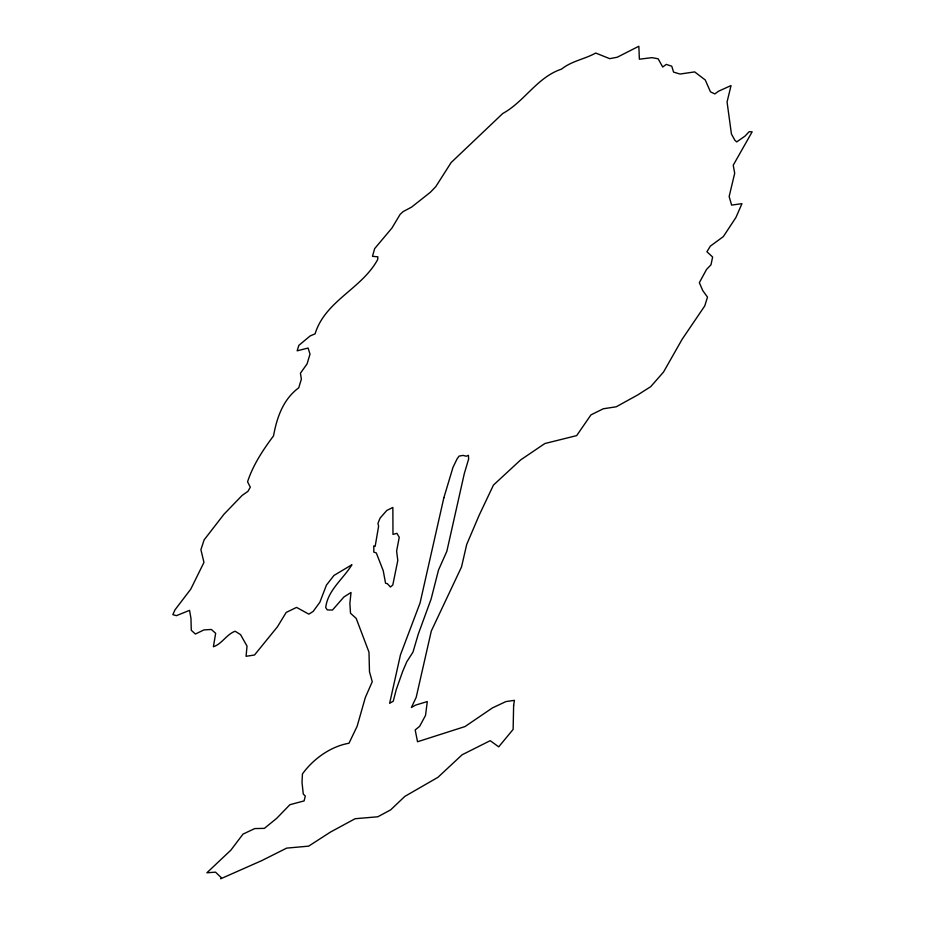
<?xml version="1.0" encoding="UTF-8"?>
<svg xmlns="http://www.w3.org/2000/svg" width="925" height="925" viewBox="0 0 925 925"><rect width="100%" height="100%" fill="white"/><g stroke="black" fill="none" stroke-linecap="round" stroke-linejoin="round"><path stroke-width="1.39" d="M373.85 546.189L373.792 552.109L376.313 552.965L383.239 570.725L385.552 583.224L387.344 583.675L390.419 587.017L392.79 585.016L397.796 560.504L396.617 551.046L399.253 537.309L396.906 533.355L392.986 534.396L392.859 507.443L386.8 510.45L380.094 518.116L377.967 523.296L378.603 526.209L375.168 546.317L373.85 546.189M513.629 705.44L513.132 729.409L498.702 746.857L490.215 740.671L462.095 754.788L437.941 777.324L404.861 796.379L390.627 809.884L377.816 816.775L355.108 818.718L330.445 832.084L308.649 846.144L286.657 848.121L261.798 860.597L220.763 878.75L221.098 877.501L215.525 872.159L206.876 872.784L230.868 850.156L242.998 834.119L254.722 828.58L264.377 828.361L276.656 818.371L289.907 804.692L304.105 800.911L305.285 796.043L303.273 794.043L302.012 782.365L302.44 773.959C313.159 758.986 330.664 746.394 348.979 743.249L357.108 726.333L365.317 697.543L372.255 681.702L369.48 671.758L368.994 652.194L356.206 618.42L350.506 613.252L349.87 603.354L351.026 592.486L343.927 596.96L332.468 610.049L327.334 609.933L325.727 607.609C327.6 590.37 343.337 578.865 351.928 564.724L333.96 575.442L326.456 585.074L319.853 602.268L313.147 611.437L308.846 614.154L296.555 607.401L286.207 612.419L277.442 626.792L254.514 655.004L246.073 656.299L247.021 646.124L240.558 634.631L235.135 631.22C226.417 634.457 222.093 643.846 213.398 646.76L215.664 633.29L211.316 629.462L203.893 629.925L195.406 634.03L191.278 630.272L190.978 618.443L189.544 610.35L176.444 615.657L172.848 614.651L174.998 609.829L190.758 589.167L203.951 562.412L200.91 549.681L204.124 539.888L223.942 514.288L242.153 495.395L247.888 491.383L250.328 487.209L247.565 481.786C253.011 465.021 263.093 449.816 273.534 435.848C276.887 417.51 283.085 399.392 298.74 387.795L301.353 379.169L300.44 373.18L307.054 363.953L310.014 354.148L308.094 348.043L297.145 350.829L298.833 345.383L310.187 335.914L315.078 333.856C325.242 300.66 361.756 288.935 377.678 259.532L377.874 256.826L372.474 256.317L374.648 248.64L391.957 228.012L400.132 214.369L403.103 211.617L411.59 207.108L430.275 192.354L435.779 186.653L451.134 162.546L502.749 113.498C524.452 101.692 537.136 77.133 561.591 69.097C571.558 61.004 584.623 59.223 595.712 53.049L609.702 58.657L617.183 57.258L638.851 46.25L639.372 59.2L651.963 57.651L658.126 58.772L662.728 67.028L666.278 64.38L671.77 66.242L673.585 72.115L680.037 74.035L694.675 71.907L705.255 79.978L710.458 91.795L714.794 93.945L718.656 91.159L731.039 85.562L727.062 101.981L731.432 133.986L734.878 140.265L736.728 141.907L744.96 136.137L749.181 131.697L752.152 131.824L733.236 165.193L734.693 173.31L729.143 196.505L731.606 205.096L741.954 203.662L735.942 217.456L723.338 236.592L710.388 246.108L706.908 251.727L712.62 257.023L711.001 264.793L706.538 269.452L699.335 282.692L702.803 290.658L707.509 297.122L704.734 305.955L682.118 339.302L663.503 372.081L650.714 386.662L637.603 395.01L616.27 406.78L603.308 408.769L590.959 414.886L576.668 435.606L544.848 443.538L520.636 459.922L493.441 485.093L479.208 515.121L466.697 544.478L461.517 566.967L431.316 630.989L416.169 697.415L411.394 707.498L415.533 705.128L427.292 701.566L425.523 715.43L419.638 726.333L415.186 729.929L417.533 741.757L465.032 726.553L492.47 707.891L505.859 701.601L514.416 700.341L513.629 705.44M443.861 497.743L420.066 602.961L400.444 654.877L389.645 703.301L393.264 701.196L396.224 689.657L402.699 671.33L406.803 661.733L412.978 652.113L418.216 634.319L431.119 599.018L438.508 570.031L446.856 551.277L464.292 473.646L468.64 459.043L468.408 455.32L466.292 456.21L463.078 455.412L459.112 456.083L457.123 458.823L453.007 467.287L443.861 497.743"/></g></svg>
